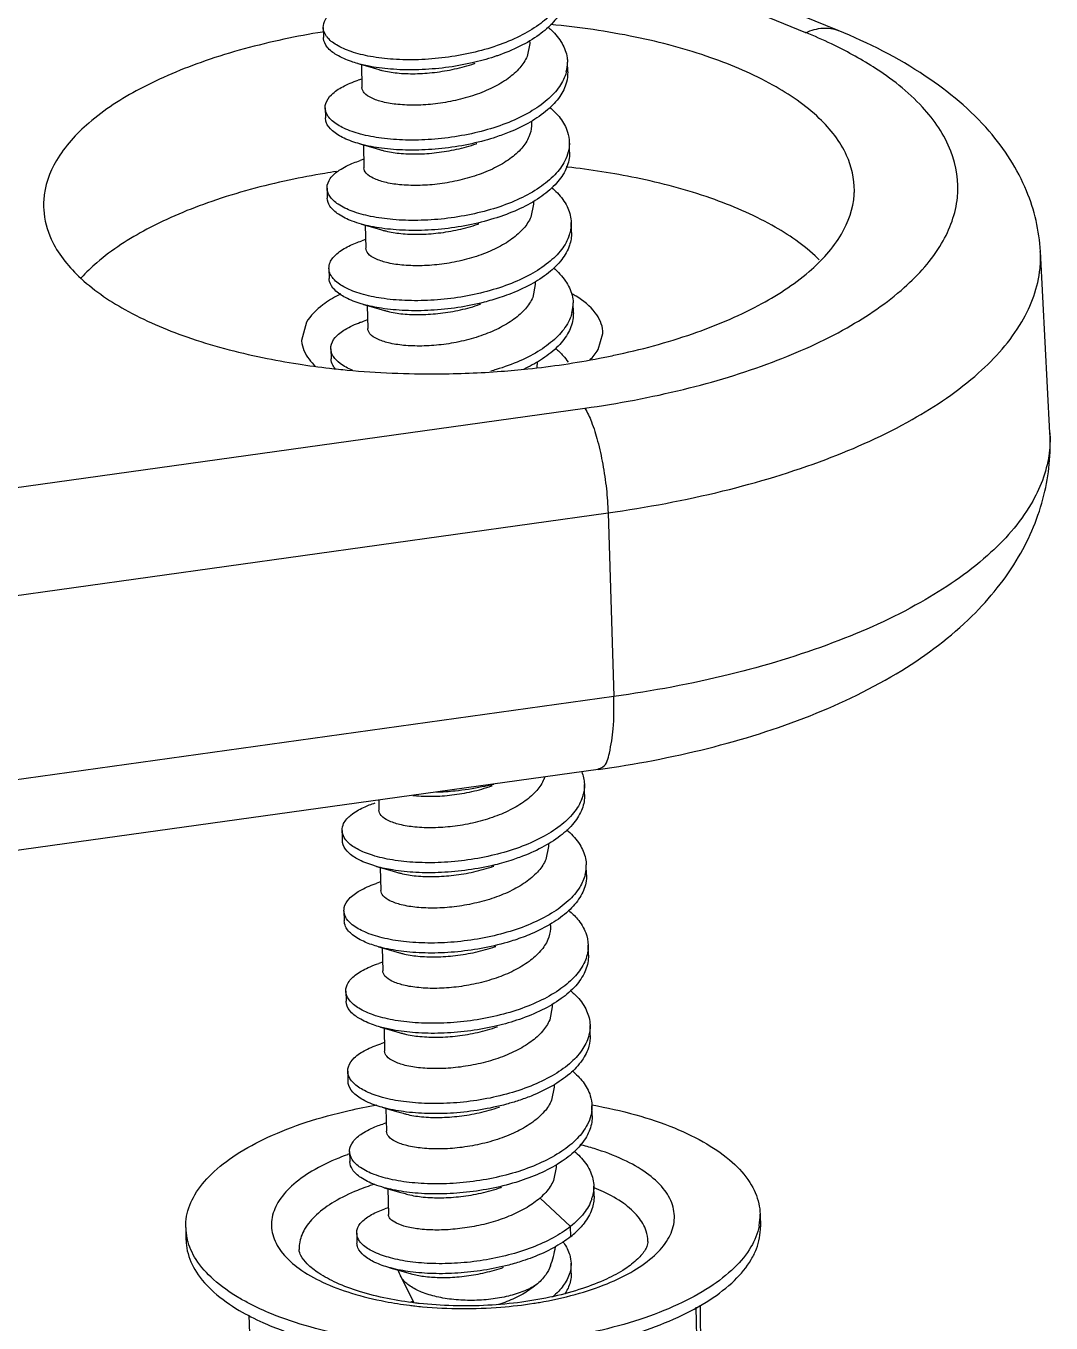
# Model space of a CAD drawing. Header units: millimetres. Extents: x 15 to 334, y 2 to 223.
# Drawn here: x 139.43 to 152.07, y 29.92 to 45.92 of the extents above; entities that cross this region are included whole.
import ezdxf

# ---------------------------------------------------------------- set-up
doc = ezdxf.new("R2010")
doc.units = ezdxf.units.MM
for name, color, linetype in [('02___PRT_ALL_AXES', 179, 'Continuous'), ('3_ALL_AXES', 179, 'Continuous'), ('SLD-0', 179, 'Continuous')]:
    doc.layers.add(name, color=color, linetype=linetype)

msp = doc.modelspace()

# ---------------------------------------------------------------- linework, layer by layer
at = {"layer": '02___PRT_ALL_AXES', "color": 179, "linetype": 'Continuous'}
for p, q in [((148.479, 31.263), (148.482, 31.108)), ((141.397, 31.097), (141.4, 30.942)), ((147.743, 27.902), (147.691, 30.115)), ((147.738, 30.141), (147.76, 28.326)), ((142.174, 30.018), (142.242, 28.117))]:
    msp.add_line(p, q, dxfattribs=at)
for centre, radius, start, end in [((144.53, 28.882), 3.316, 109.6212, 110.0827), ((144.544, 28.841), 3.359, 109.4488, 109.6218), ((145.576, 29.439), 2.313, 68.3197, 68.5642), ((147.789, 31.246), 0.689, 349.6992, 1.3376), ((142.083, 31.112), 0.687, 181.3, 192.1969), ((147.797, 31.245), 0.681, 348.9231, 349.6689), ((142.077, 31.111), 0.68, 192.2327, 193.7951), ((144.782, 35.139), 5.039, 262.8599, 263.6273)]:
    msp.add_arc(centre, radius, start, end, dxfattribs=at)
for points, knots in [([(141.51, 31.501), (141.565, 31.595), (141.72, 31.78), (142.029, 32.017), (142.424, 32.228), (142.893, 32.409), (143.345, 32.531), (143.639, 32.59), (143.753, 32.61)], [0, 0, 0, 0, 0.32704, 0.714323, 1.162178, 1.666356, 2.218478, 2.565708, 2.565708, 2.565708, 2.565708]), ([(146.406, 32.61), (146.588, 32.577), (146.932, 32.501), (147.408, 32.342), (147.811, 32.148), (148.13, 31.925), (148.357, 31.676), (148.461, 31.444), (148.477, 31.306), (148.478, 31.262)], [0, 0, 0, 0, 0.553089, 1.05635, 1.502952, 1.888971, 2.217483, 2.502739, 2.633112, 2.633112, 2.633112, 2.633112]), ([(143.391, 31.996), (143.355, 31.983), (143.204, 31.925), (142.963, 31.809), (142.705, 31.627), (142.577, 31.48), (142.533, 31.405)], [0, 0, 0, 0, 0.116617, 0.484345, 0.798726, 1.058975, 1.058975, 1.058975, 1.058975]), ([(147.342, 30.954), (147.38, 31.018), (147.434, 31.158), (147.412, 31.388), (147.284, 31.6), (147.071, 31.787), (146.78, 31.95), (146.499, 32.054), (146.317, 32.105), (146.259, 32.12)], [0, 0, 0, 0, 0.22224, 0.434882, 0.668782, 0.947017, 1.278596, 1.662285, 1.844375, 1.844375, 1.844375, 1.844375]), ([(143.726, 31.632), (143.654, 31.609), (143.483, 31.548), (143.237, 31.43), (143.013, 31.272), (142.902, 31.144), (142.863, 31.079)], [0, 0, 0, 0, 0.226202, 0.54437, 0.816497, 1.043854, 1.043854, 1.043854, 1.043854]), ([(147.094, 30.927), (147.094, 30.97), (147.076, 31.081), (146.975, 31.248), (146.79, 31.41), (146.598, 31.518), (146.471, 31.572), (146.431, 31.588)], [0, 0, 0, 0, 0.1289024, 0.3312778, 0.5720818, 0.8589241, 0.9879622, 0.9879622, 0.9879622, 0.9879622]), ([(141.397, 31.097), (141.396, 31.143), (141.407, 31.285), (141.462, 31.419), (141.51, 31.501)], [0, 0, 0, 0, 0.1398056, 0.4234517, 0.4234517, 0.4234517, 0.4234517]), ([(142.533, 31.405), (142.496, 31.341), (142.441, 31.201), (142.464, 30.972), (142.591, 30.759), (142.805, 30.572), (143.095, 30.409), (143.454, 30.276), (143.815, 30.189), (144.056, 30.151), (144.156, 30.139)], [0, 0, 0, 0, 0.22224, 0.434882, 0.668782, 0.947017, 1.278596, 1.662285, 2.090796, 2.392769, 2.392769, 2.392769, 2.392769]), ([(142.863, 31.079), (142.831, 31.023), (142.798, 30.938), (142.794, 30.85), (142.795, 30.826)], [0, 0, 0, 0, 0.1937752, 0.2640512, 0.2640512, 0.2640512, 0.2640512]), ([(148.432, 30.833), (148.45, 30.877), (148.476, 30.968), (148.483, 31.062), (148.482, 31.108)], [0, 0, 0, 0, 0.1430521, 0.2808295, 0.2808295, 0.2808295, 0.2808295]), ([(141.401, 30.942), (141.402, 30.898), (141.418, 30.759), (141.523, 30.527), (141.75, 30.278), (142.037, 30.078), (142.249, 29.97), (142.349, 29.926)], [0, 0, 0, 0, 0.132138, 0.417244, 0.7458, 1.131718, 1.459068, 1.459068, 1.459068, 1.459068]), ([(142.188, 30.156), (142.142, 30.18), (141.984, 30.267), (141.745, 30.434), (141.523, 30.679), (141.438, 30.863), (141.416, 30.949)], [0, 0, 0, 0, 0.154301, 0.54032, 0.868832, 1.135835, 1.135835, 1.135835, 1.135835]), ([(145.687, 30.163), (145.711, 30.167), (145.883, 30.195), (146.19, 30.262), (146.581, 30.391), (146.912, 30.55), (147.17, 30.732), (147.298, 30.879), (147.342, 30.954)], [0, 0, 0, 0, 0.071085, 0.523911, 0.939139, 1.306867, 1.621249, 1.881498, 1.881498, 1.881498, 1.881498]), ([(147.095, 30.927), (147.095, 30.917), (147.092, 30.895), (147.081, 30.86), (147.069, 30.836), (147.061, 30.823)], [0, 0, 0, 0, 0.0297747, 0.0655236, 0.1103228, 0.1103228, 0.1103228, 0.1103228]), ([(148.366, 30.858), (148.311, 30.764), (148.156, 30.579), (147.847, 30.342), (147.452, 30.131), (146.983, 29.951), (146.453, 29.807), (145.878, 29.703), (145.275, 29.644), (144.661, 29.63), (144.056, 29.662), (143.478, 29.739), (142.943, 29.859), (142.516, 30.001), (142.274, 30.111), (142.188, 30.156)], [0, 0, 0, 0, 0.32704, 0.714323, 1.162178, 1.666356, 2.218478, 2.806626, 3.417124, 4.035087, 4.645295, 5.232894, 5.784176, 6.287437, 6.580019, 6.580019, 6.580019, 6.580019]), ([(144.228, 30.166), (144.113, 30.18), (143.881, 30.217), (143.554, 30.298), (143.27, 30.403), (143.052, 30.518), (142.904, 30.632), (142.82, 30.733), (142.796, 30.8), (142.795, 30.826)], [0, 0, 0, 0, 0.34819, 0.703878, 1.008876, 1.254952, 1.439479, 1.566928, 1.645203, 1.645203, 1.645203, 1.645203]), ([(147.061, 30.823), (147.037, 30.782), (146.961, 30.694), (146.799, 30.571), (146.569, 30.448), (146.275, 30.335), (145.926, 30.24), (145.535, 30.171), (145.119, 30.133), (144.695, 30.127), (144.398, 30.147), (144.244, 30.165), (144.228, 30.166)], [0, 0, 0, 0, 0.143948, 0.344498, 0.605491, 0.923174, 1.288714, 1.68981, 2.112231, 2.540725, 2.959757, 3.006001, 3.006001, 3.006001, 3.006001]), ([(147.021, 29.817), (147.172, 29.867), (147.461, 29.979), (147.848, 30.186), (148.158, 30.423), (148.314, 30.609), (148.369, 30.703)], [0, 0, 0, 0, 0.478499, 0.926155, 1.313327, 1.642976, 1.642976, 1.642976, 1.642976]), ([(144.223, 30.131), (144.254, 30.127), (144.444, 30.108), (144.799, 30.091), (145.257, 30.108), (145.554, 30.142), (145.687, 30.163)], [0, 0, 0, 0, 0.092793, 0.574971, 1.062335, 1.468664, 1.468664, 1.468664, 1.468664]), ([(142.349, 29.926), (142.385, 29.909), (142.571, 29.83), (142.764, 29.765), (142.92, 29.721)], [0, 0, 0, 0, 0.1192933, 0.607663, 0.607663, 0.607663, 0.607663])]:
    msp.add_open_spline(points, degree=3, knots=knots, dxfattribs=at)
for points in [[(148.466, 31.114), (148.448, 31.024), (148.412, 30.937), (148.366, 30.858)], [(148.369, 30.703), (148.394, 30.745), (148.415, 30.788), (148.432, 30.833)]]:
    msp.add_open_spline(points, degree=3, dxfattribs=at)
at = {"layer": '3_ALL_AXES', "color": 179, "linetype": 'Continuous'}
for p, q in [((145.637, 45.737), (145.638, 45.7)), ((143.563, 45.439), (143.57, 45.156)), ((145.66, 44.742), (145.661, 44.71)), ((143.587, 44.449), (143.593, 44.166)), ((145.683, 43.755), (145.684, 43.719)), ((143.61, 43.459), (143.616, 43.176)), ((145.707, 42.765), (145.707, 42.729)), ((143.633, 42.469), (143.64, 42.185)), ((145.73, 41.773), (145.731, 41.739)), ((143.776, 36.369), (143.779, 36.245)), ((145.869, 35.834), (145.87, 35.798)), ((143.795, 35.538), (143.802, 35.254)), ((145.892, 34.84), (145.893, 34.808)), ((143.819, 34.547), (143.825, 34.264)), ((145.915, 33.855), (145.916, 33.818)), ((143.842, 33.557), (143.848, 33.274)), ((145.939, 32.86), (145.939, 32.828)), ((143.865, 32.567), (143.872, 32.284)), ((145.962, 31.873), (145.963, 31.837)), ((143.888, 31.577), (143.896, 31.26)), ((144.046, 30.5), (144.21, 30.171))]:
    msp.add_line(p, q, dxfattribs=at)
for centre, radius, start, end in [((144.576, 31.108), 1.403, 339.8704, 349.8549), ((145.292, 31.121), 1.392, 203.1997, 206.4909)]:
    msp.add_arc(centre, radius, start, end, dxfattribs=at)
at = {"layer": 'SLD-0', "color": 179, "linetype": 'Continuous'}
for p, q in [((149.441, 45.859), (146.053, 47.245)), ((149.041, 45.833), (145.991, 47.081)), ((143.101, 45.843), (143.085, 45.841)), ((143.093, 45.896), (143.095, 45.773)), ((145.638, 45.7), (145.606, 45.54)), ((143.519, 45.452), (143.608, 45.427)), ((146.106, 45.348), (146.103, 45.471)), ((143.608, 45.427), (143.709, 45.398)), ((143.709, 45.398), (143.777, 45.378)), ((143.568, 45.261), (143.523, 45.246)), ((143.116, 44.906), (143.119, 44.782)), ((146.129, 44.358), (146.127, 44.481)), ((143.542, 44.462), (143.631, 44.436)), ((143.631, 44.436), (143.732, 44.408)), ((143.732, 44.408), (143.8, 44.388)), ((143.591, 44.271), (143.547, 44.256)), ((146.102, 44.175), (146.088, 44.177)), ((143.139, 43.916), (143.142, 43.792)), ((145.684, 43.719), (145.652, 43.559)), ((143.565, 43.471), (143.654, 43.446)), ((143.654, 43.446), (143.756, 43.417)), ((143.756, 43.417), (143.823, 43.398)), ((146.153, 43.367), (146.15, 43.491)), ((143.614, 43.281), (143.57, 43.266)), ((152.052, 40.9), (151.935, 43.136)), ((143.162, 42.926), (143.165, 42.802)), ((145.707, 42.729), (145.675, 42.569)), ((143.588, 42.481), (143.678, 42.456)), ((143.678, 42.456), (143.779, 42.427)), ((143.779, 42.427), (143.846, 42.408)), ((146.176, 42.377), (146.173, 42.501)), ((142.884, 42.261), (142.825, 42.035)), ((143.637, 42.291), (143.593, 42.276)), ((146.481, 41.924), (146.54, 42.123)), ((143.185, 41.936), (143.188, 41.812)), ((137.291, 39.943), (146.317, 41.202)), ((137.578, 38.652), (146.604, 39.912)), ((146.604, 39.912), (146.674, 37.646)), ((146.674, 37.646), (137.684, 36.392)), ((146.482, 36.746), (137.492, 35.492)), ((146.315, 36.436), (146.312, 36.56)), ((143.325, 35.995), (143.327, 35.871)), ((145.87, 35.798), (145.838, 35.638)), ((143.75, 35.55), (143.84, 35.525)), ((143.84, 35.525), (143.941, 35.496)), ((146.338, 35.446), (146.335, 35.57)), ((143.8, 35.359), (143.755, 35.345)), ((143.941, 35.496), (144.008, 35.476)), ((143.348, 35.005), (143.351, 34.881)), ((143.774, 34.56), (143.863, 34.535)), ((146.361, 34.456), (146.358, 34.58)), ((143.863, 34.535), (143.964, 34.506)), ((143.964, 34.506), (144.032, 34.486)), ((143.823, 34.369), (143.778, 34.355)), ((143.371, 34.014), (143.374, 33.891)), ((145.916, 33.818), (145.884, 33.658)), ((143.797, 33.57), (143.886, 33.545)), ((143.886, 33.545), (143.987, 33.516)), ((143.987, 33.516), (144.055, 33.496)), ((146.385, 33.466), (146.382, 33.59)), ((143.846, 33.379), (143.802, 33.364)), ((143.394, 33.024), (143.397, 32.9)), ((145.939, 32.828), (145.907, 32.667)), ((143.82, 32.58), (143.91, 32.555)), ((143.91, 32.555), (144.011, 32.526)), ((144.011, 32.526), (144.078, 32.506)), ((146.408, 32.476), (146.405, 32.599)), ((143.869, 32.389), (143.825, 32.374)), ((143.417, 32.034), (143.42, 31.91)), ((145.963, 31.837), (145.93, 31.677)), ((143.843, 31.589), (143.933, 31.564)), ((143.933, 31.564), (144.034, 31.535)), ((144.034, 31.535), (144.101, 31.516)), ((146.431, 31.485), (146.428, 31.609)), ((146.142, 31.111), (145.765, 31.461)), ((143.894, 31.342), (143.85, 31.327)), ((146.145, 30.987), (146.142, 31.111)), ((143.505, 31.028), (143.508, 30.904)), ((143.913, 30.602), (144.005, 30.577)), ((144.005, 30.577), (144.108, 30.548)), ((146.15, 30.534), (146.147, 30.658)), ((144.108, 30.548), (144.175, 30.528)), ((144.201, 30.19), (144.161, 30.174))]:
    msp.add_line(p, q, dxfattribs=at)
for centre, radius, start, end in [((143.363, 45.953), 0.283, 215.8406, 217.6295), ((146.728, 40.164), 6.124, 64.5806, 67.8061), ((145.642, 45.462), 0.461, 345.827, 1.1156), ((145.639, 45.463), 0.465, 345.3095, 345.8621), ((144.761, 34.118), 10.115, 98.555, 99.3895), ((145.662, 43.489), 0.488, 341.6079, 345.8863), ((147.738, 41.536), 2.097, 45.5018, 46.272), ((144.064, 41.084), 1.704, 116.2658, 117.4025), ((145.46, 41.342), 1.449, 58.8578, 61.1484), ((145.728, 42.49), 0.444, 346.191, 1.4393), ((144.29, 51.459), 9.828, 261.1737, 263.4619), ((145.385, 41.73), 0.345, 355.536, 1.4389), ((145.428, 36.793), 0.42, 336.8322, 340.4175), ((145.813, 36.561), 0.501, 339.5355, 345.8385), ((145.882, 35.56), 0.453, 346.3687, 1.2957), ((143.637, 34.067), 0.278, 215.7769, 216.931), ((145.914, 33.582), 0.468, 344.7823, 345.8768), ((145.937, 31.608), 0.492, 341.0978, 345.8793), ((145.44, 31.875), 1.133, 308.4657, 312.7785)]:
    msp.add_arc(centre, radius, start, end, dxfattribs=at)
for points, knots in [([(143.093, 45.896), (143.092, 45.931), (143.119, 46.014), (143.229, 46.116), (143.364, 46.187), (143.461, 46.224), (143.5, 46.237)], [0, 0, 0, 0, 0.1034106, 0.2475514, 0.4379781, 0.5600389, 0.5600389, 0.5600389, 0.5600389]), ([(146.066, 46.341), (146.06, 46.314), (146.028, 46.222), (145.927, 46.074), (145.745, 45.917), (145.51, 45.779), (145.231, 45.665), (144.923, 45.578), (144.598, 45.521), (144.274, 45.495), (143.965, 45.499), (143.685, 45.532), (143.449, 45.589), (143.265, 45.667), (143.169, 45.74), (143.139, 45.78)], [0, 0, 0, 0, 0.084224, 0.289803, 0.528469, 0.801743, 1.10473, 1.428434, 1.761362, 2.090747, 2.403604, 2.687727, 2.932776, 3.131712, 3.283519, 3.283519, 3.283519, 3.283519]), ([(146.083, 46.338), (146.083, 46.331), (146.083, 46.263), (146.05, 46.126), (145.93, 45.951), (145.748, 45.793), (145.512, 45.655), (145.321, 45.576), (145.212, 45.54), (145.199, 45.535)], [0, 0, 0, 0, 0.021291, 0.204469, 0.410048, 0.648715, 0.921988, 1.224975, 1.267326, 1.267326, 1.267326, 1.267326]), ([(149.641, 43.883), (149.642, 44.032), (149.563, 44.374), (149.195, 44.831), (148.61, 45.23), (147.838, 45.559), (146.914, 45.804), (146.245, 45.9), (145.894, 45.933)], [0, 0, 0, 0, 0.44692, 1.013934, 1.717103, 2.55317, 3.520314, 4.577698, 4.577698, 4.577698, 4.577698]), ([(143.085, 45.841), (142.925, 45.815), (142.436, 45.724), (141.67, 45.518), (140.855, 45.178), (140.221, 44.773), (139.906, 44.432), (139.803, 44.256)], [0, 0, 0, 0, 0.485831, 1.491143, 2.373111, 3.125022, 3.736097, 3.736097, 3.736097, 3.736097]), ([(143.133, 45.787), (143.112, 45.816), (143.094, 45.854), (143.093, 45.893), (143.093, 45.896)], [0, 0, 0, 0, 0.1076037, 0.1172925, 0.1172925, 0.1172925, 0.1172925]), ([(143.519, 45.452), (143.492, 45.459), (143.402, 45.487), (143.268, 45.544), (143.141, 45.639), (143.097, 45.727), (143.096, 45.769), (143.096, 45.773)], [0, 0, 0, 0, 0.0833276, 0.2822639, 0.4340706, 0.5502446, 0.5599335, 0.5599335, 0.5599335, 0.5599335]), ([(145.861, 45.904), (145.876, 45.891), (145.943, 45.831), (146.042, 45.713), (146.096, 45.569), (146.103, 45.489), (146.103, 45.471)], [0, 0, 0, 0, 0.0595971, 0.2705485, 0.456459, 0.5095225, 0.5095225, 0.5095225, 0.5095225]), ([(149.041, 45.833), (149.108, 45.864), (149.243, 45.904), (149.383, 45.883), (149.441, 45.859)], [0, 0, 0, 0, 0.2212692, 0.4092909, 0.4092909, 0.4092909, 0.4092909]), ([(151.935, 43.136), (151.921, 43.391), (151.794, 43.934), (151.3, 44.694), (150.491, 45.366), (149.815, 45.706), (149.441, 45.859)], [0, 0, 0, 0, 0.765792, 1.632263, 2.673801, 3.885676, 3.885676, 3.885676, 3.885676]), ([(146.317, 41.202), (146.726, 41.26), (147.509, 41.406), (148.596, 41.732), (149.519, 42.146), (150.239, 42.632), (150.732, 43.178), (150.961, 43.787), (150.865, 44.413), (150.474, 44.974), (149.937, 45.391), (149.534, 45.61), (149.357, 45.694)], [0, 0, 0, 0, 1.238848, 2.385304, 3.398822, 4.261008, 4.973292, 5.574239, 6.148604, 6.795559, 7.579081, 8.168451, 8.168451, 8.168451, 8.168451]), ([(145.199, 45.535), (145.109, 45.506), (144.912, 45.452), (144.601, 45.397), (144.277, 45.371), (143.968, 45.375), (143.716, 45.405), (143.571, 45.437), (143.519, 45.452)], [0, 0, 0, 0, 0.28141, 0.614338, 0.943724, 1.25658, 1.540704, 1.702583, 1.702583, 1.702583, 1.702583]), ([(145.606, 45.54), (145.584, 45.489), (145.516, 45.387), (145.369, 45.259), (145.181, 45.148), (144.961, 45.059), (144.723, 44.993), (144.479, 44.952), (144.241, 44.935), (144.023, 44.943), (143.838, 44.971), (143.697, 45.018), (143.601, 45.074), (143.571, 45.132), (143.57, 45.156)], [0, 0, 0, 0, 0.166035, 0.360085, 0.580181, 0.818323, 1.068914, 1.319639, 1.560252, 1.783245, 1.973256, 2.120453, 2.228563, 2.299781, 2.299781, 2.299781, 2.299781]), ([(143.777, 45.378), (143.79, 45.374), (143.863, 45.354), (144.013, 45.331), (144.23, 45.323), (144.468, 45.34), (144.713, 45.381), (144.878, 45.426), (144.96, 45.455), (144.964, 45.456)], [0, 0, 0, 0, 0.040723, 0.229591, 0.451852, 0.692393, 0.943841, 1.193772, 1.205438, 1.205438, 1.205438, 1.205438]), ([(146.088, 45.345), (146.072, 45.283), (146.008, 45.155), (145.851, 44.99), (145.636, 44.843), (145.374, 44.718), (145.077, 44.62), (144.757, 44.551), (144.431, 44.512), (144.113, 44.504), (143.82, 44.525), (143.564, 44.573), (143.358, 44.643), (143.222, 44.723), (143.164, 44.784), (143.15, 44.805)], [0, 0, 0, 0, 0.194401, 0.418696, 0.677908, 0.969474, 1.28587, 1.616474, 1.948915, 2.270175, 2.567601, 2.829936, 3.04855, 3.219438, 3.296984, 3.296984, 3.296984, 3.296984]), ([(146.106, 45.348), (146.107, 45.305), (146.094, 45.197), (146.011, 45.031), (145.853, 44.866), (145.639, 44.719), (145.421, 44.616), (145.276, 44.563), (145.222, 44.545)], [0, 0, 0, 0, 0.127033, 0.321433, 0.545729, 0.804941, 1.096506, 1.267645, 1.267645, 1.267645, 1.267645]), ([(143.117, 44.906), (143.116, 44.924), (143.124, 44.986), (143.199, 45.085), (143.34, 45.178), (143.458, 45.225), (143.523, 45.246)], [0, 0, 0, 0, 0.0548384, 0.1829202, 0.353508, 0.5603149, 0.5603149, 0.5603149, 0.5603149]), ([(143.15, 44.805), (143.14, 44.82), (143.123, 44.852), (143.117, 44.888), (143.117, 44.906)], [0, 0, 0, 0, 0.0518257, 0.1073819, 0.1073819, 0.1073819, 0.1073819]), ([(145.886, 44.912), (145.933, 44.872), (146.022, 44.782), (146.107, 44.632), (146.125, 44.524), (146.126, 44.481)], [0, 0, 0, 0, 0.1841409, 0.3786955, 0.5068916, 0.5068916, 0.5068916, 0.5068916]), ([(143.542, 44.462), (143.476, 44.48), (143.356, 44.521), (143.211, 44.607), (143.131, 44.702), (143.12, 44.764), (143.12, 44.782)], [0, 0, 0, 0, 0.2055689, 0.3764573, 0.5047596, 0.5603158, 0.5603158, 0.5603158, 0.5603158]), ([(145.661, 44.709), (145.661, 44.701), (145.661, 44.646), (145.647, 44.591), (145.629, 44.549)], [0, 0, 0, 0, 0.0266425, 0.1638673, 0.1638673, 0.1638673, 0.1638673]), ([(145.222, 44.545), (145.176, 44.53), (145.024, 44.484), (144.76, 44.427), (144.434, 44.388), (144.116, 44.38), (143.823, 44.401), (143.635, 44.436), (143.546, 44.46), (143.542, 44.462)], [0, 0, 0, 0, 0.145389, 0.475994, 0.808435, 1.129694, 1.42712, 1.689455, 1.702542, 1.702542, 1.702542, 1.702542]), ([(145.629, 44.549), (145.607, 44.498), (145.539, 44.396), (145.391, 44.268), (145.202, 44.157), (144.983, 44.068), (144.745, 44.002), (144.501, 43.961), (144.263, 43.945), (144.045, 43.953), (143.861, 43.981), (143.72, 44.028), (143.624, 44.084), (143.594, 44.142), (143.593, 44.166)], [0, 0, 0, 0, 0.166387, 0.361476, 0.582136, 0.820244, 1.0702, 1.321614, 1.562161, 1.78446, 1.973385, 2.120395, 2.22853, 2.299776, 2.299776, 2.299776, 2.299776]), ([(146.126, 44.481), (146.127, 44.464), (146.126, 44.424), (146.119, 44.385), (146.113, 44.363)], [0, 0, 0, 0, 0.0519207, 0.1195112, 0.1195112, 0.1195112, 0.1195112]), ([(146.113, 44.363), (146.104, 44.324), (146.064, 44.221), (145.946, 44.066), (145.755, 43.911), (145.511, 43.777), (145.227, 43.667), (144.914, 43.586), (144.589, 43.534), (144.266, 43.513), (143.961, 43.522), (143.688, 43.56), (143.46, 43.621), (143.286, 43.702), (143.198, 43.777), (143.172, 43.817)], [0, 0, 0, 0, 0.118987, 0.329741, 0.574418, 0.853247, 1.160494, 1.486634, 1.81988, 2.147355, 2.456134, 2.734251, 2.971807, 3.162539, 3.306949, 3.306949, 3.306949, 3.306949]), ([(143.8, 44.388), (143.813, 44.384), (143.887, 44.364), (144.037, 44.341), (144.255, 44.333), (144.493, 44.35), (144.738, 44.391), (144.902, 44.436), (144.984, 44.465), (144.987, 44.466)], [0, 0, 0, 0, 0.040863, 0.230874, 0.453867, 0.69448, 0.945206, 1.195797, 1.205435, 1.205435, 1.205435, 1.205435]), ([(146.129, 44.358), (146.13, 44.34), (146.127, 44.261), (146.08, 44.114), (145.949, 43.942), (145.758, 43.787), (145.517, 43.655), (145.339, 43.586), (145.245, 43.555)], [0, 0, 0, 0, 0.051921, 0.237722, 0.448476, 0.693154, 0.971982, 1.267495, 1.267495, 1.267495, 1.267495]), ([(139.803, 44.256), (139.717, 44.11), (139.642, 43.901), (139.643, 43.69), (139.646, 43.649)], [0, 0, 0, 0, 0.5098563, 0.63187, 0.63187, 0.63187, 0.63187]), ([(143.139, 43.916), (143.139, 43.919), (143.139, 43.961), (143.178, 44.051), (143.3, 44.152), (143.431, 44.215), (143.52, 44.247), (143.547, 44.256)], [0, 0, 0, 0, 0.0089929, 0.1250215, 0.2765466, 0.4751779, 0.5599253, 0.5599253, 0.5599253, 0.5599253]), ([(149.187, 43.052), (149.02, 43.212), (148.597, 43.501), (147.836, 43.826), (146.984, 44.051), (146.386, 44.144), (146.102, 44.175)], [0, 0, 0, 0, 0.693839, 1.518806, 2.473131, 3.330624, 3.330624, 3.330624, 3.330624]), ([(143.11, 44.098), (142.964, 44.073), (142.494, 43.985), (141.75, 43.785), (140.946, 43.45), (140.413, 43.109), (140.169, 42.876), (140.109, 42.81)], [0, 0, 0, 0, 0.443814, 1.435789, 2.306056, 3.047969, 3.315781, 3.315781, 3.315781, 3.315781]), ([(145.908, 43.923), (145.933, 43.902), (146.006, 43.833), (146.106, 43.702), (146.146, 43.567), (146.15, 43.499), (146.15, 43.491)], [0, 0, 0, 0, 0.0966334, 0.3024002, 0.4856653, 0.508096, 0.508096, 0.508096, 0.508096]), ([(149.481, 43.349), (149.567, 43.496), (149.634, 43.68), (149.64, 43.866), (149.641, 43.883)], [0, 0, 0, 0, 0.5098563, 0.5586204, 0.5586204, 0.5586204, 0.5586204]), ([(143.565, 43.471), (143.526, 43.482), (143.427, 43.514), (143.289, 43.579), (143.174, 43.675), (143.143, 43.757), (143.142, 43.792)], [0, 0, 0, 0, 0.1206928, 0.3114253, 0.4558346, 0.5600198, 0.5600198, 0.5600198, 0.5600198]), ([(145.245, 43.555), (145.241, 43.554), (145.134, 43.519), (144.917, 43.462), (144.592, 43.41), (144.269, 43.389), (143.964, 43.399), (143.731, 43.43), (143.603, 43.461), (143.565, 43.471)], [0, 0, 0, 0, 0.011754, 0.337895, 0.67114, 0.998615, 1.307395, 1.585511, 1.702556, 1.702556, 1.702556, 1.702556]), ([(145.652, 43.559), (145.63, 43.508), (145.562, 43.407), (145.416, 43.279), (145.227, 43.168), (145.008, 43.078), (144.77, 43.012), (144.526, 42.971), (144.288, 42.955), (144.07, 42.962), (143.884, 42.991), (143.743, 43.037), (143.647, 43.094), (143.618, 43.152), (143.617, 43.176)], [0, 0, 0, 0, 0.166021, 0.360016, 0.580081, 0.818222, 1.068848, 1.319543, 1.560156, 1.783182, 1.973248, 2.120459, 2.228567, 2.299782, 2.299782, 2.299782, 2.299782]), ([(143.823, 43.398), (143.836, 43.394), (143.91, 43.374), (144.059, 43.351), (144.277, 43.343), (144.515, 43.359), (144.759, 43.4), (144.924, 43.446), (145.007, 43.474), (145.01, 43.476)], [0, 0, 0, 0, 0.040729, 0.229654, 0.451953, 0.6925, 0.943914, 1.19387, 1.205438, 1.205438, 1.205438, 1.205438]), ([(146.153, 43.367), (146.154, 43.315), (146.134, 43.194), (146.035, 43.021), (145.867, 42.859), (145.644, 42.716), (145.436, 42.623), (145.306, 42.577), (145.268, 42.565)], [0, 0, 0, 0, 0.158437, 0.357169, 0.587316, 0.852396, 1.148838, 1.267457, 1.267457, 1.267457, 1.267457]), ([(139.739, 43.286), (139.817, 43.114), (140.09, 42.774), (140.673, 42.375), (141.446, 42.046), (142.172, 41.854), (142.636, 41.77), (142.782, 41.748)], [0, 0, 0, 0, 0.567014, 1.270183, 2.10625, 3.073394, 3.518557, 3.518557, 3.518557, 3.518557]), ([(143.163, 42.926), (143.163, 42.951), (143.176, 43.021), (143.266, 43.122), (143.405, 43.205), (143.515, 43.248), (143.57, 43.266)], [0, 0, 0, 0, 0.0743752, 0.2086816, 0.3873904, 0.5603456, 0.5603456, 0.5603456, 0.5603456]), ([(146.125, 43.335), (146.105, 43.272), (146.032, 43.145), (145.864, 42.983), (145.641, 42.84), (145.372, 42.719), (145.07, 42.626), (144.748, 42.561), (144.422, 42.528), (144.108, 42.525), (143.82, 42.551), (143.571, 42.603), (143.374, 42.676), (143.268, 42.745), (143.23, 42.784)], [0, 0, 0, 0, 0.198732, 0.428879, 0.69396, 0.990401, 1.310038, 1.641862, 1.973318, 2.29138, 2.583559, 2.838948, 3.049527, 3.212416, 3.212416, 3.212416, 3.212416]), ([(146.498, 41.817), (146.557, 41.829), (146.946, 41.908), (147.614, 42.087), (148.429, 42.428), (149.063, 42.832), (149.378, 43.173), (149.481, 43.349)], [0, 0, 0, 0, 0.182987, 1.188299, 2.070267, 2.822178, 3.433253, 3.433253, 3.433253, 3.433253]), ([(146.604, 39.912), (147.08, 39.978), (147.988, 40.148), (149.249, 40.527), (150.317, 41.006), (151.151, 41.569), (151.722, 42.201), (151.932, 42.762), (151.938, 43.066), (151.933, 43.136)], [0, 0, 0, 0, 1.440426, 2.76715, 3.941488, 4.940158, 5.765412, 6.461728, 6.673327, 6.673327, 6.673327, 6.673327]), ([(143.199, 42.822), (143.184, 42.842), (143.167, 42.876), (143.163, 42.914), (143.163, 42.926)], [0, 0, 0, 0, 0.0750179, 0.1115116, 0.1115116, 0.1115116, 0.1115116]), ([(145.931, 42.933), (145.987, 42.885), (146.083, 42.785), (146.159, 42.629), (146.172, 42.533), (146.173, 42.501)], [0, 0, 0, 0, 0.2209752, 0.4116188, 0.5087196, 0.5087196, 0.5087196, 0.5087196]), ([(143.588, 42.481), (143.579, 42.484), (143.503, 42.506), (143.377, 42.553), (143.237, 42.643), (143.172, 42.737), (143.166, 42.79), (143.166, 42.802)], [0, 0, 0, 0, 0.0275425, 0.2381216, 0.4010111, 0.5237372, 0.5602309, 0.5602309, 0.5602309, 0.5602309]), ([(143.28, 42.596), (143.213, 42.562), (143.064, 42.471), (142.934, 42.346), (142.884, 42.261)], [0, 0, 0, 0, 0.2263405, 0.5232642, 0.5232642, 0.5232642, 0.5232642]), ([(145.268, 42.565), (145.204, 42.544), (145.034, 42.494), (144.751, 42.438), (144.425, 42.404), (144.11, 42.401), (143.832, 42.426), (143.661, 42.461), (143.588, 42.481)], [0, 0, 0, 0, 0.201138, 0.532962, 0.864419, 1.18248, 1.474659, 1.70257, 1.70257, 1.70257, 1.70257]), ([(145.675, 42.569), (145.654, 42.518), (145.586, 42.417), (145.44, 42.289), (145.252, 42.179), (145.033, 42.089), (144.795, 42.023), (144.551, 41.981), (144.313, 41.965), (144.094, 41.972), (143.908, 42), (143.766, 42.047), (143.67, 42.104), (143.641, 42.162), (143.64, 42.186)], [0, 0, 0, 0, 0.165835, 0.358671, 0.578064, 0.816147, 1.067435, 1.317676, 1.558248, 1.781913, 1.973049, 2.120644, 2.228666, 2.299789, 2.299789, 2.299789, 2.299789]), ([(146.54, 42.123), (146.54, 42.133), (146.538, 42.224), (146.449, 42.413), (146.299, 42.528), (146.209, 42.582)], [0, 0, 0, 0, 0.0307727, 0.2743599, 0.5865318, 0.5865318, 0.5865318, 0.5865318]), ([(143.846, 42.408), (143.859, 42.404), (143.933, 42.383), (144.084, 42.36), (144.302, 42.353), (144.54, 42.369), (144.784, 42.411), (144.949, 42.456), (145.03, 42.485), (145.033, 42.486)], [0, 0, 0, 0, 0.040872, 0.230937, 0.453964, 0.694577, 0.945272, 1.195897, 1.205434, 1.205434, 1.205434, 1.205434]), ([(143.186, 41.936), (143.185, 41.945), (143.187, 41.995), (143.241, 42.089), (143.372, 42.187), (143.499, 42.244), (143.578, 42.271), (143.593, 42.276)], [0, 0, 0, 0, 0.0277074, 0.1480961, 0.3073131, 0.5141069, 0.5601698, 0.5601698, 0.5601698, 0.5601698]), ([(146.16, 42.384), (146.148, 42.334), (146.099, 42.219), (145.964, 42.058), (145.763, 41.906), (145.512, 41.776), (145.302, 41.7), (145.18, 41.665), (145.158, 41.659)], [0, 0, 0, 0, 0.154021, 0.370205, 0.620894, 0.905106, 1.21633, 1.286216, 1.286216, 1.286216, 1.286216]), ([(146.176, 42.377), (146.176, 42.35), (146.17, 42.259), (146.109, 42.104), (145.967, 41.934), (145.778, 41.792), (145.635, 41.715), (145.563, 41.681)], [0, 0, 0, 0, 0.0826764, 0.2716581, 0.4878425, 0.738531, 0.975891, 0.975891, 0.975891, 0.975891]), ([(142.825, 42.035), (142.825, 42.034), (142.83, 41.952), (142.886, 41.833), (142.968, 41.745), (142.998, 41.718)], [0, 0, 0, 0, 0.0038228, 0.24741, 0.3662139, 0.3662139, 0.3662139, 0.3662139]), ([(143.217, 41.839), (143.214, 41.844), (143.197, 41.874), (143.187, 41.908), (143.186, 41.936)], [0, 0, 0, 0, 0.0184073, 0.1021133, 0.1021133, 0.1021133, 0.1021133]), ([(145.957, 41.941), (145.99, 41.912), (146.046, 41.858), (146.093, 41.797), (146.112, 41.768)], [0, 0, 0, 0, 0.1310369, 0.2324285, 0.2324285, 0.2324285, 0.2324285]), ([(143.239, 41.689), (143.228, 41.702), (143.203, 41.739), (143.19, 41.784), (143.189, 41.812)], [0, 0, 0, 0, 0.0507046, 0.1344106, 0.1344106, 0.1344106, 0.1344106]), ([(143.451, 41.669), (143.398, 41.691), (143.312, 41.737), (143.238, 41.805), (143.217, 41.839)], [0, 0, 0, 0, 0.1732488, 0.2927727, 0.2927727, 0.2927727, 0.2927727]), ([(145.287, 41.657), (145.397, 41.665), (145.802, 41.702), (146.206, 41.761), (146.498, 41.817)], [0, 0, 0, 0, 0.329411, 1.221521, 1.221521, 1.221521, 1.221521]), ([(143.171, 41.695), (143.244, 41.687), (143.684, 41.641), (144.391, 41.612), (145.024, 41.637), (145.287, 41.657)], [0, 0, 0, 0, 0.218586, 1.326783, 2.118554, 2.118554, 2.118554, 2.118554]), ([(146.317, 41.202), (146.351, 41.15), (146.41, 41.016), (146.483, 40.784), (146.543, 40.507), (146.586, 40.211), (146.601, 40.01), (146.604, 39.912)], [0, 0, 0, 0, 0.18752, 0.437315, 0.728864, 1.036463, 1.332587, 1.332587, 1.332587, 1.332587]), ([(146.482, 36.746), (146.935, 36.81), (147.822, 36.978), (149.085, 37.372), (150.197, 37.907), (151.08, 38.569), (151.684, 39.316), (152.013, 40.104), (152.066, 40.642), (152.052, 40.9)], [0, 0, 0, 0, 1.374284, 2.700421, 3.961038, 5.056033, 5.985498, 6.80811, 7.581625, 7.581625, 7.581625, 7.581625]), ([(152.051, 40.9), (152.055, 40.829), (152.053, 40.735), (152.042, 40.643), (152.039, 40.622)], [0, 0, 0, 0, 0.2134887, 0.2782303, 0.2782303, 0.2782303, 0.2782303]), ([(152.039, 40.622), (152.008, 40.411), (151.823, 39.941), (151.262, 39.318), (150.42, 38.75), (149.342, 38.267), (148.07, 37.884), (147.154, 37.713), (146.674, 37.646)], [0, 0, 0, 0, 0.639341, 1.471988, 2.479601, 3.664447, 5.003041, 6.456358, 6.456358, 6.456358, 6.456358]), ([(146.48, 36.754), (146.501, 36.757), (146.584, 36.79), (146.633, 36.993), (146.678, 37.274), (146.678, 37.513), (146.674, 37.646)], [0, 0, 0, 0, 0.0626857, 0.2509733, 0.5542207, 0.9535708, 0.9535708, 0.9535708, 0.9535708]), ([(146.279, 36.719), (146.298, 36.67), (146.31, 36.616), (146.312, 36.562), (146.312, 36.56)], [0, 0, 0, 0, 0.1576416, 0.1626246, 0.1626246, 0.1626246, 0.1626246]), ([(145.814, 36.628), (145.793, 36.577), (145.725, 36.476), (145.58, 36.349), (145.393, 36.239), (145.174, 36.149), (144.936, 36.082), (144.691, 36.04), (144.453, 36.024), (144.233, 36.031), (144.046, 36.06), (143.904, 36.107), (143.809, 36.164), (143.78, 36.221), (143.779, 36.245)], [0, 0, 0, 0, 0.165852, 0.357074, 0.575166, 0.813239, 1.066012, 1.316692, 1.556982, 1.781397, 1.973825, 2.121983, 2.229196, 2.299808, 2.299808, 2.299808, 2.299808]), ([(144.195, 36.426), (144.202, 36.426), (144.283, 36.417), (144.444, 36.412), (144.682, 36.429), (144.927, 36.47), (145.09, 36.516), (145.171, 36.544), (145.173, 36.545)], [0, 0, 0, 0, 0.0195523, 0.2438071, 0.4841988, 0.7343343, 0.9862447, 0.9914123, 0.9914123, 0.9914123, 0.9914123]), ([(145.195, 36.563), (145.147, 36.551), (144.99, 36.516), (144.752, 36.48), (144.563, 36.467), (144.485, 36.465)], [0, 0, 0, 0, 0.1491689, 0.4824269, 0.7179292, 0.7179292, 0.7179292, 0.7179292]), ([(143.325, 35.995), (143.325, 36.023), (143.343, 36.099), (143.441, 36.2), (143.579, 36.279), (143.684, 36.319), (143.732, 36.335)], [0, 0, 0, 0, 0.0857974, 0.2239106, 0.4072866, 0.5602829, 0.5602829, 0.5602829, 0.5602829]), ([(146.282, 36.386), (146.258, 36.323), (146.18, 36.197), (146.007, 36.037), (145.779, 35.896), (145.506, 35.778), (145.201, 35.687), (144.878, 35.626), (144.553, 35.595), (144.24, 35.595), (143.956, 35.624), (143.712, 35.678), (143.521, 35.753), (143.418, 35.824), (143.383, 35.863)], [0, 0, 0, 0, 0.201379, 0.434909, 0.70329, 1.002406, 1.323746, 1.656102, 1.986826, 2.302899, 2.59194, 2.843258, 3.049209, 3.207617, 3.207617, 3.207617, 3.207617]), ([(146.315, 36.436), (146.316, 36.377), (146.292, 36.25), (146.183, 36.074), (146.01, 35.913), (145.782, 35.772), (145.581, 35.685), (145.458, 35.643), (145.431, 35.634)], [0, 0, 0, 0, 0.176514, 0.377893, 0.611423, 0.879804, 1.17892, 1.267266, 1.267266, 1.267266, 1.267266]), ([(143.363, 35.889), (143.346, 35.912), (143.328, 35.948), (143.325, 35.986), (143.325, 35.995)], [0, 0, 0, 0, 0.0878792, 0.1136418, 0.1136418, 0.1136418, 0.1136418]), ([(146.093, 36.002), (146.099, 35.997), (146.16, 35.944), (146.258, 35.837), (146.325, 35.686), (146.334, 35.596), (146.335, 35.57)], [0, 0, 0, 0, 0.0257196, 0.2413307, 0.4299583, 0.5094386, 0.5094386, 0.5094386, 0.5094386]), ([(143.75, 35.55), (143.734, 35.555), (143.653, 35.579), (143.523, 35.63), (143.389, 35.722), (143.332, 35.814), (143.328, 35.862), (143.328, 35.871)], [0, 0, 0, 0, 0.0501317, 0.2560826, 0.4144906, 0.5343852, 0.5601479, 0.5601479, 0.5601479, 0.5601479]), ([(145.431, 35.634), (145.357, 35.609), (145.175, 35.558), (144.881, 35.502), (144.556, 35.471), (144.243, 35.471), (143.975, 35.498), (143.815, 35.532), (143.75, 35.55)], [0, 0, 0, 0, 0.233096, 0.565452, 0.896176, 1.212249, 1.50129, 1.702586, 1.702586, 1.702586, 1.702586]), ([(145.838, 35.638), (145.816, 35.587), (145.748, 35.486), (145.603, 35.359), (145.417, 35.249), (145.197, 35.158), (144.958, 35.092), (144.712, 35.05), (144.474, 35.033), (144.255, 35.041), (144.068, 35.07), (143.926, 35.117), (143.832, 35.174), (143.803, 35.231), (143.802, 35.254)], [0, 0, 0, 0, 0.166131, 0.357337, 0.575123, 0.813547, 1.06735, 1.319059, 1.55926, 1.783562, 1.97568, 2.12341, 2.229668, 2.299821, 2.299821, 2.299821, 2.299821]), ([(144.009, 35.476), (144.021, 35.473), (144.096, 35.452), (144.248, 35.429), (144.467, 35.422), (144.705, 35.439), (144.95, 35.48), (145.113, 35.526), (145.194, 35.554), (145.196, 35.554)], [0, 0, 0, 0, 0.040302, 0.232731, 0.457146, 0.697436, 0.948116, 1.200888, 1.205424, 1.205424, 1.205424, 1.205424]), ([(146.322, 35.453), (146.309, 35.397), (146.254, 35.275), (146.109, 35.111), (145.903, 34.961), (145.647, 34.834), (145.354, 34.731), (145.037, 34.657), (144.71, 34.614), (144.391, 34.601), (144.093, 34.618), (143.831, 34.662), (143.616, 34.73), (143.467, 34.811), (143.398, 34.877), (143.38, 34.906)], [0, 0, 0, 0, 0.173986, 0.393364, 0.647468, 0.934665, 1.248028, 1.577294, 1.910276, 2.233986, 2.535657, 2.803756, 3.029174, 3.207037, 3.309814, 3.309814, 3.309814, 3.309814]), ([(146.338, 35.446), (146.339, 35.413), (146.33, 35.315), (146.26, 35.155), (146.112, 34.987), (145.906, 34.838), (145.679, 34.724), (145.522, 34.666), (145.454, 34.643)], [0, 0, 0, 0, 0.100311, 0.291338, 0.510716, 0.76482, 1.052017, 1.26768, 1.26768, 1.26768, 1.26768]), ([(143.348, 35.005), (143.348, 35.017), (143.352, 35.072), (143.414, 35.168), (143.551, 35.265), (143.674, 35.317), (143.748, 35.342), (143.755, 35.345)], [0, 0, 0, 0, 0.0384522, 0.1617213, 0.3254322, 0.536849, 0.5602443, 0.5602443, 0.5602443, 0.5602443]), ([(143.38, 34.906), (143.374, 34.915), (143.358, 34.946), (143.349, 34.98), (143.348, 35.005)], [0, 0, 0, 0, 0.0316766, 0.1039993, 0.1039993, 0.1039993, 0.1039993]), ([(143.774, 34.56), (143.717, 34.576), (143.605, 34.614), (143.461, 34.691), (143.368, 34.788), (143.352, 34.857), (143.351, 34.881)], [0, 0, 0, 0, 0.176528, 0.3543909, 0.4880244, 0.560347, 0.560347, 0.560347, 0.560347]), ([(146.12, 35.008), (146.158, 34.976), (146.241, 34.894), (146.333, 34.749), (146.357, 34.631), (146.358, 34.58)], [0, 0, 0, 0, 0.1499638, 0.3482283, 0.5033935, 0.5033935, 0.5033935, 0.5033935]), ([(145.893, 34.808), (145.893, 34.799), (145.893, 34.745), (145.879, 34.69), (145.861, 34.648)], [0, 0, 0, 0, 0.0252668, 0.1638517, 0.1638517, 0.1638517, 0.1638517]), ([(145.454, 34.643), (145.423, 34.633), (145.287, 34.591), (145.039, 34.534), (144.713, 34.49), (144.394, 34.478), (144.096, 34.495), (143.892, 34.529), (143.789, 34.556), (143.774, 34.56)], [0, 0, 0, 0, 0.097816, 0.427082, 0.760064, 1.083775, 1.385445, 1.653545, 1.70256, 1.70256, 1.70256, 1.70256]), ([(145.861, 34.648), (145.839, 34.597), (145.772, 34.496), (145.626, 34.369), (145.44, 34.258), (145.221, 34.168), (144.982, 34.102), (144.737, 34.06), (144.499, 34.043), (144.28, 34.051), (144.093, 34.079), (143.951, 34.126), (143.855, 34.183), (143.826, 34.241), (143.825, 34.264)], [0, 0, 0, 0, 0.165866, 0.357082, 0.575161, 0.813253, 1.066078, 1.316802, 1.55709, 1.781501, 1.973917, 2.122051, 2.229218, 2.299809, 2.299809, 2.299809, 2.299809]), ([(144.032, 34.486), (144.044, 34.483), (144.118, 34.462), (144.269, 34.439), (144.488, 34.432), (144.726, 34.448), (144.972, 34.49), (145.136, 34.535), (145.217, 34.564), (145.219, 34.564)], [0, 0, 0, 0, 0.038442, 0.23056, 0.454862, 0.695063, 0.946772, 1.200575, 1.20542, 1.20542, 1.20542, 1.20542]), ([(146.358, 34.58), (146.359, 34.571), (146.358, 34.531), (146.352, 34.491), (146.345, 34.46)], [0, 0, 0, 0, 0.0256021, 0.1208608, 0.1208608, 0.1208608, 0.1208608]), ([(146.345, 34.46), (146.338, 34.431), (146.305, 34.338), (146.201, 34.188), (146.018, 34.031), (145.782, 33.894), (145.502, 33.78), (145.193, 33.694), (144.869, 33.638), (144.545, 33.613), (144.236, 33.618), (143.958, 33.651), (143.722, 33.709), (143.54, 33.788), (143.445, 33.86), (143.415, 33.9)], [0, 0, 0, 0, 0.08909, 0.295381, 0.534893, 0.808959, 1.112562, 1.43663, 1.769626, 2.098765, 2.411069, 2.694364, 2.938369, 3.136151, 3.286895, 3.286895, 3.286895, 3.286895]), ([(146.361, 34.456), (146.362, 34.447), (146.361, 34.378), (146.326, 34.24), (146.204, 34.065), (146.021, 33.907), (145.785, 33.77), (145.595, 33.693), (145.488, 33.657), (145.477, 33.653)], [0, 0, 0, 0, 0.025602, 0.209114, 0.415405, 0.654917, 0.928983, 1.232587, 1.26735, 1.26735, 1.26735, 1.26735]), ([(143.371, 34.014), (143.37, 34.05), (143.398, 34.134), (143.51, 34.236), (143.645, 34.307), (143.741, 34.343), (143.778, 34.355)], [0, 0, 0, 0, 0.1063453, 0.2515045, 0.4430882, 0.5599761, 0.5599761, 0.5599761, 0.5599761]), ([(143.412, 33.905), (143.39, 33.935), (143.372, 33.973), (143.371, 34.012), (143.371, 34.014)], [0, 0, 0, 0, 0.1102057, 0.1172621, 0.1172621, 0.1172621, 0.1172621]), ([(146.139, 34.022), (146.155, 34.008), (146.224, 33.947), (146.323, 33.827), (146.375, 33.684), (146.381, 33.606), (146.382, 33.59)], [0, 0, 0, 0, 0.0649727, 0.275177, 0.4606803, 0.509422, 0.509422, 0.509422, 0.509422]), ([(143.797, 33.57), (143.768, 33.578), (143.677, 33.606), (143.543, 33.664), (143.417, 33.759), (143.375, 33.847), (143.374, 33.888), (143.374, 33.891)], [0, 0, 0, 0, 0.0886758, 0.286458, 0.437202, 0.5528329, 0.5598894, 0.5598894, 0.5598894, 0.5598894]), ([(145.477, 33.653), (145.385, 33.623), (145.185, 33.568), (144.872, 33.514), (144.548, 33.489), (144.239, 33.494), (143.99, 33.524), (143.847, 33.556), (143.797, 33.57)], [0, 0, 0, 0, 0.289352, 0.622348, 0.951487, 1.263791, 1.547086, 1.70258, 1.70258, 1.70258, 1.70258]), ([(145.884, 33.658), (145.862, 33.607), (145.795, 33.506), (145.65, 33.379), (145.463, 33.268), (145.243, 33.178), (145.004, 33.111), (144.758, 33.07), (144.52, 33.053), (144.301, 33.061), (144.114, 33.089), (143.973, 33.137), (143.878, 33.194), (143.849, 33.251), (143.848, 33.274)], [0, 0, 0, 0, 0.166145, 0.357356, 0.575125, 0.813564, 1.067415, 1.319183, 1.559376, 1.78367, 1.975771, 2.12348, 2.229693, 2.299821, 2.299821, 2.299821, 2.299821]), ([(146.365, 33.459), (146.348, 33.396), (146.283, 33.269), (146.124, 33.104), (145.909, 32.958), (145.646, 32.834), (145.347, 32.736), (145.028, 32.667), (144.701, 32.629), (144.384, 32.622), (144.092, 32.644), (143.837, 32.692), (143.632, 32.763), (143.498, 32.843), (143.442, 32.903), (143.428, 32.923)], [0, 0, 0, 0, 0.194986, 0.420098, 0.680143, 0.972409, 1.289281, 1.62008, 1.952405, 2.273236, 2.569943, 2.831314, 3.048803, 3.218556, 3.291986, 3.291986, 3.291986, 3.291986]), ([(144.055, 33.496), (144.068, 33.492), (144.143, 33.472), (144.294, 33.449), (144.513, 33.441), (144.751, 33.458), (144.996, 33.5), (145.16, 33.545), (145.241, 33.574), (145.242, 33.574)], [0, 0, 0, 0, 0.04021, 0.232626, 0.457037, 0.697326, 0.948049, 1.200874, 1.205424, 1.205424, 1.205424, 1.205424]), ([(146.384, 33.466), (146.385, 33.422), (146.371, 33.312), (146.286, 33.145), (146.127, 32.98), (145.912, 32.834), (145.695, 32.732), (145.552, 32.68), (145.5, 32.663)], [0, 0, 0, 0, 0.131436, 0.326422, 0.551535, 0.811579, 1.103846, 1.267628, 1.267628, 1.267628, 1.267628]), ([(143.395, 33.024), (143.395, 33.043), (143.403, 33.107), (143.48, 33.206), (143.621, 33.297), (143.738, 33.343), (143.802, 33.364)], [0, 0, 0, 0, 0.0575572, 0.1864779, 0.3582036, 0.5603293, 0.5603293, 0.5603293, 0.5603293]), ([(143.428, 32.923), (143.418, 32.938), (143.401, 32.97), (143.395, 33.007), (143.395, 33.024)], [0, 0, 0, 0, 0.0551251, 0.1079698, 0.1079698, 0.1079698, 0.1079698]), ([(146.164, 33.03), (146.212, 32.99), (146.303, 32.898), (146.386, 32.747), (146.404, 32.641), (146.405, 32.599)], [0, 0, 0, 0, 0.1895199, 0.3834959, 0.5072929, 0.5072929, 0.5072929, 0.5072929]), ([(143.82, 32.58), (143.753, 32.598), (143.632, 32.64), (143.486, 32.727), (143.408, 32.822), (143.398, 32.883), (143.398, 32.9)], [0, 0, 0, 0, 0.2102288, 0.3799812, 0.5074543, 0.560299, 0.560299, 0.560299, 0.560299]), ([(145.5, 32.663), (145.452, 32.647), (145.297, 32.601), (145.03, 32.544), (144.704, 32.505), (144.387, 32.498), (144.095, 32.52), (143.909, 32.555), (143.822, 32.579), (143.82, 32.58)], [0, 0, 0, 0, 0.153221, 0.484019, 0.816345, 1.137176, 1.433882, 1.695254, 1.702538, 1.702538, 1.702538, 1.702538]), ([(145.907, 32.667), (145.885, 32.616), (145.818, 32.515), (145.672, 32.388), (145.486, 32.278), (145.266, 32.188), (145.026, 32.121), (144.78, 32.079), (144.541, 32.063), (144.322, 32.071), (144.136, 32.1), (143.995, 32.147), (143.901, 32.204), (143.873, 32.261), (143.872, 32.284)], [0, 0, 0, 0, 0.166411, 0.357855, 0.575232, 0.813933, 1.068732, 1.321832, 1.561828, 1.785902, 1.977604, 2.124872, 2.230222, 2.299834, 2.299834, 2.299834, 2.299834]), ([(146.392, 32.481), (146.382, 32.441), (146.341, 32.336), (146.221, 32.18), (146.028, 32.026), (145.783, 31.892), (145.498, 31.783), (145.185, 31.702), (144.86, 31.651), (144.537, 31.631), (144.232, 31.641), (143.96, 31.679), (143.733, 31.741), (143.561, 31.822), (143.474, 31.897), (143.449, 31.938)], [0, 0, 0, 0, 0.123916, 0.33542, 0.580946, 0.860544, 1.168368, 1.494825, 1.828085, 2.15526, 2.463436, 2.740683, 2.977168, 3.166743, 3.31014, 3.31014, 3.31014, 3.31014]), ([(144.078, 32.506), (144.09, 32.502), (144.164, 32.482), (144.315, 32.459), (144.534, 32.451), (144.773, 32.468), (145.018, 32.509), (145.182, 32.555), (145.264, 32.583), (145.265, 32.584)], [0, 0, 0, 0, 0.038351, 0.230452, 0.454746, 0.694939, 0.946706, 1.200558, 1.20542, 1.20542, 1.20542, 1.20542]), ([(146.408, 32.476), (146.408, 32.457), (146.405, 32.376), (146.356, 32.228), (146.224, 32.056), (146.031, 31.902), (145.792, 31.771), (145.615, 31.703), (145.523, 31.673)], [0, 0, 0, 0, 0.056244, 0.242461, 0.453966, 0.699491, 0.979089, 1.267524, 1.267524, 1.267524, 1.267524]), ([(146.405, 32.599), (146.405, 32.581), (146.404, 32.541), (146.397, 32.501), (146.392, 32.481)], [0, 0, 0, 0, 0.0562443, 0.1192968, 0.1192968, 0.1192968, 0.1192968]), ([(143.417, 32.034), (143.417, 32.038), (143.417, 32.081), (143.459, 32.172), (143.582, 32.272), (143.712, 32.335), (143.8, 32.366), (143.825, 32.374)], [0, 0, 0, 0, 0.0116256, 0.1282117, 0.2808039, 0.4805887, 0.5599679, 0.5599679, 0.5599679, 0.5599679]), ([(146.186, 32.041), (146.212, 32.019), (146.287, 31.949), (146.386, 31.816), (146.425, 31.682), (146.428, 31.615), (146.428, 31.609)], [0, 0, 0, 0, 0.1016409, 0.3067008, 0.4896401, 0.5077605, 0.5077605, 0.5077605, 0.5077605]), ([(143.843, 31.589), (143.803, 31.601), (143.703, 31.633), (143.564, 31.699), (143.451, 31.795), (143.421, 31.877), (143.42, 31.91)], [0, 0, 0, 0, 0.1258452, 0.3154206, 0.4588174, 0.5600772, 0.5600772, 0.5600772, 0.5600772]), ([(145.93, 31.677), (145.919, 31.651), (145.891, 31.599), (145.835, 31.527), (145.79, 31.483), (145.765, 31.461)], [0, 0, 0, 0, 0.0848263, 0.1759203, 0.2742081, 0.2742081, 0.2742081, 0.2742081]), ([(145.523, 31.673), (145.517, 31.671), (145.407, 31.635), (145.188, 31.578), (144.862, 31.527), (144.54, 31.507), (144.235, 31.517), (144.005, 31.549), (143.879, 31.58), (143.843, 31.589)], [0, 0, 0, 0, 0.019423, 0.345879, 0.679139, 1.006314, 1.314491, 1.591737, 1.702558, 1.702558, 1.702558, 1.702558]), ([(144.101, 31.516), (144.113, 31.512), (144.186, 31.492), (144.336, 31.469), (144.555, 31.461), (144.794, 31.477), (145.04, 31.519), (145.205, 31.565), (145.287, 31.593), (145.289, 31.594)], [0, 0, 0, 0, 0.036512, 0.228214, 0.452288, 0.692283, 0.945384, 1.200182, 1.205417, 1.205417, 1.205417, 1.205417]), ([(145.765, 31.461), (145.715, 31.418), (145.601, 31.338), (145.406, 31.241), (145.187, 31.164), (144.955, 31.108), (144.723, 31.075), (144.5, 31.063), (144.299, 31.073), (144.131, 31.1), (144.005, 31.142), (143.921, 31.191), (143.897, 31.241), (143.896, 31.26)], [0, 0, 0, 0, 0.197212, 0.415856, 0.651483, 0.892934, 1.130177, 1.35552, 1.560546, 1.731485, 1.863825, 1.959088, 2.016763, 2.016763, 2.016763, 2.016763]), ([(146.402, 31.448), (146.381, 31.385), (146.307, 31.259), (146.202, 31.159), (146.142, 31.111)], [0, 0, 0, 0, 0.1993747, 0.4303545, 0.4303545, 0.4303545, 0.4303545]), ([(146.431, 31.485), (146.432, 31.431), (146.412, 31.309), (146.324, 31.16), (146.245, 31.076), (146.209, 31.043)], [0, 0, 0, 0, 0.1628898, 0.3622645, 0.5083373, 0.5083373, 0.5083373, 0.5083373]), ([(143.506, 31.028), (143.505, 31.043), (143.51, 31.096), (143.572, 31.184), (143.694, 31.266), (143.795, 31.308), (143.85, 31.327)], [0, 0, 0, 0, 0.0433169, 0.1567975, 0.3063513, 0.4822104, 0.4822104, 0.4822104, 0.4822104]), ([(146.142, 31.111), (146.075, 31.058), (145.922, 30.96), (145.664, 30.844), (145.374, 30.753), (145.066, 30.689), (144.754, 30.654), (144.451, 30.648), (144.174, 30.669), (143.932, 30.715), (143.737, 30.78), (143.609, 30.854), (143.554, 30.91), (143.54, 30.929)], [0, 0, 0, 0, 0.25573, 0.540789, 0.847521, 1.165675, 1.483584, 1.789157, 2.070801, 2.318346, 2.524134, 2.684718, 2.757147, 2.757147, 2.757147, 2.757147]), ([(143.54, 30.929), (143.531, 30.943), (143.513, 30.974), (143.506, 31.009), (143.506, 31.028)], [0, 0, 0, 0, 0.0484225, 0.1057876, 0.1057876, 0.1057876, 0.1057876]), ([(143.913, 30.602), (143.85, 30.619), (143.737, 30.658), (143.599, 30.737), (143.521, 30.826), (143.509, 30.885), (143.508, 30.904)], [0, 0, 0, 0, 0.1960536, 0.3566383, 0.4765521, 0.5339172, 0.5339172, 0.5339172, 0.5339172]), ([(146.145, 30.987), (146.078, 30.934), (145.925, 30.836), (145.722, 30.745), (145.592, 30.699), (145.551, 30.686)], [0, 0, 0, 0, 0.2557297, 0.5407886, 0.6684123, 0.6684123, 0.6684123, 0.6684123]), ([(146.046, 30.923), (146.05, 30.918), (146.086, 30.869), (146.132, 30.782), (146.146, 30.692), (146.147, 30.658)], [0, 0, 0, 0, 0.0169975, 0.1843989, 0.2871644, 0.2871644, 0.2871644, 0.2871644]), ([(145.551, 30.686), (145.495, 30.667), (145.335, 30.621), (145.069, 30.566), (144.756, 30.531), (144.454, 30.525), (144.177, 30.545), (143.999, 30.579), (143.917, 30.601), (143.913, 30.602)], [0, 0, 0, 0, 0.179224, 0.497378, 0.815287, 1.12086, 1.402504, 1.650049, 1.659813, 1.659813, 1.659813, 1.659813]), ([(144.175, 30.528), (144.225, 30.514), (144.341, 30.492), (144.53, 30.478), (144.746, 30.485), (144.975, 30.515), (145.166, 30.559), (145.279, 30.594), (145.316, 30.607)], [0, 0, 0, 0, 0.156677, 0.351019, 0.569822, 0.803423, 1.04149, 1.157759, 1.157759, 1.157759, 1.157759]), ([(145.893, 30.626), (145.879, 30.587), (145.831, 30.499), (145.761, 30.427), (145.717, 30.39)], [0, 0, 0, 0, 0.1246481, 0.2967059, 0.2967059, 0.2967059, 0.2967059]), ([(146.147, 30.658), (146.148, 30.641), (146.146, 30.601), (146.138, 30.562), (146.132, 30.54)], [0, 0, 0, 0, 0.0517161, 0.1192621, 0.1192621, 0.1192621, 0.1192621]), ([(145.717, 30.39), (145.669, 30.359), (145.558, 30.304), (145.369, 30.246), (145.156, 30.209), (144.93, 30.195), (144.706, 30.205), (144.496, 30.238), (144.313, 30.292), (144.168, 30.365), (144.082, 30.439), (144.052, 30.488), (144.046, 30.5)], [0, 0, 0, 0, 0.17091, 0.370172, 0.589731, 0.81917, 1.047062, 1.262131, 1.454447, 1.61688, 1.747392, 1.787669, 1.787669, 1.787669, 1.787669]), ([(146.132, 30.54), (146.124, 30.511), (146.09, 30.428), (146.014, 30.327), (145.945, 30.263), (145.918, 30.24)], [0, 0, 0, 0, 0.0910153, 0.2669518, 0.3728526, 0.3728526, 0.3728526, 0.3728526]), ([(146.15, 30.534), (146.151, 30.517), (146.148, 30.447), (146.119, 30.36), (146.083, 30.298), (146.072, 30.281)], [0, 0, 0, 0, 0.0517161, 0.2096318, 0.2682412, 0.2682412, 0.2682412, 0.2682412]), ([(145.717, 30.39), (145.666, 30.347), (145.549, 30.269), (145.391, 30.195), (145.289, 30.159), (145.255, 30.148)], [0, 0, 0, 0, 0.2001312, 0.4177792, 0.5241414, 0.5241414, 0.5241414, 0.5241414])]:
    msp.add_open_spline(points, degree=3, knots=knots, dxfattribs=at)
for points in [[(143.172, 43.817), (143.153, 43.846), (143.14, 43.881), (143.139, 43.916)], [(139.646, 43.649), (139.654, 43.525), (139.687, 43.4), (139.739, 43.286)], [(146.15, 43.491), (146.151, 43.45), (146.146, 43.409), (146.136, 43.37)], [(143.23, 42.784), (143.219, 42.796), (143.208, 42.808), (143.199, 42.822)], [(146.379, 41.795), (146.418, 41.834), (146.453, 41.877), (146.481, 41.924)], [(146.312, 36.56), (146.313, 36.519), (146.308, 36.478), (146.298, 36.439)], [(143.383, 35.863), (143.376, 35.871), (143.369, 35.88), (143.363, 35.889)], [(146.382, 33.59), (146.382, 33.549), (146.378, 33.507), (146.368, 33.468)], [(143.449, 31.938), (143.431, 31.966), (143.419, 32), (143.417, 32.034)], [(146.428, 31.609), (146.429, 31.568), (146.424, 31.527), (146.414, 31.488)]]:
    msp.add_open_spline(points, degree=3, dxfattribs=at)

doc.saveas('drawing.dxf')
